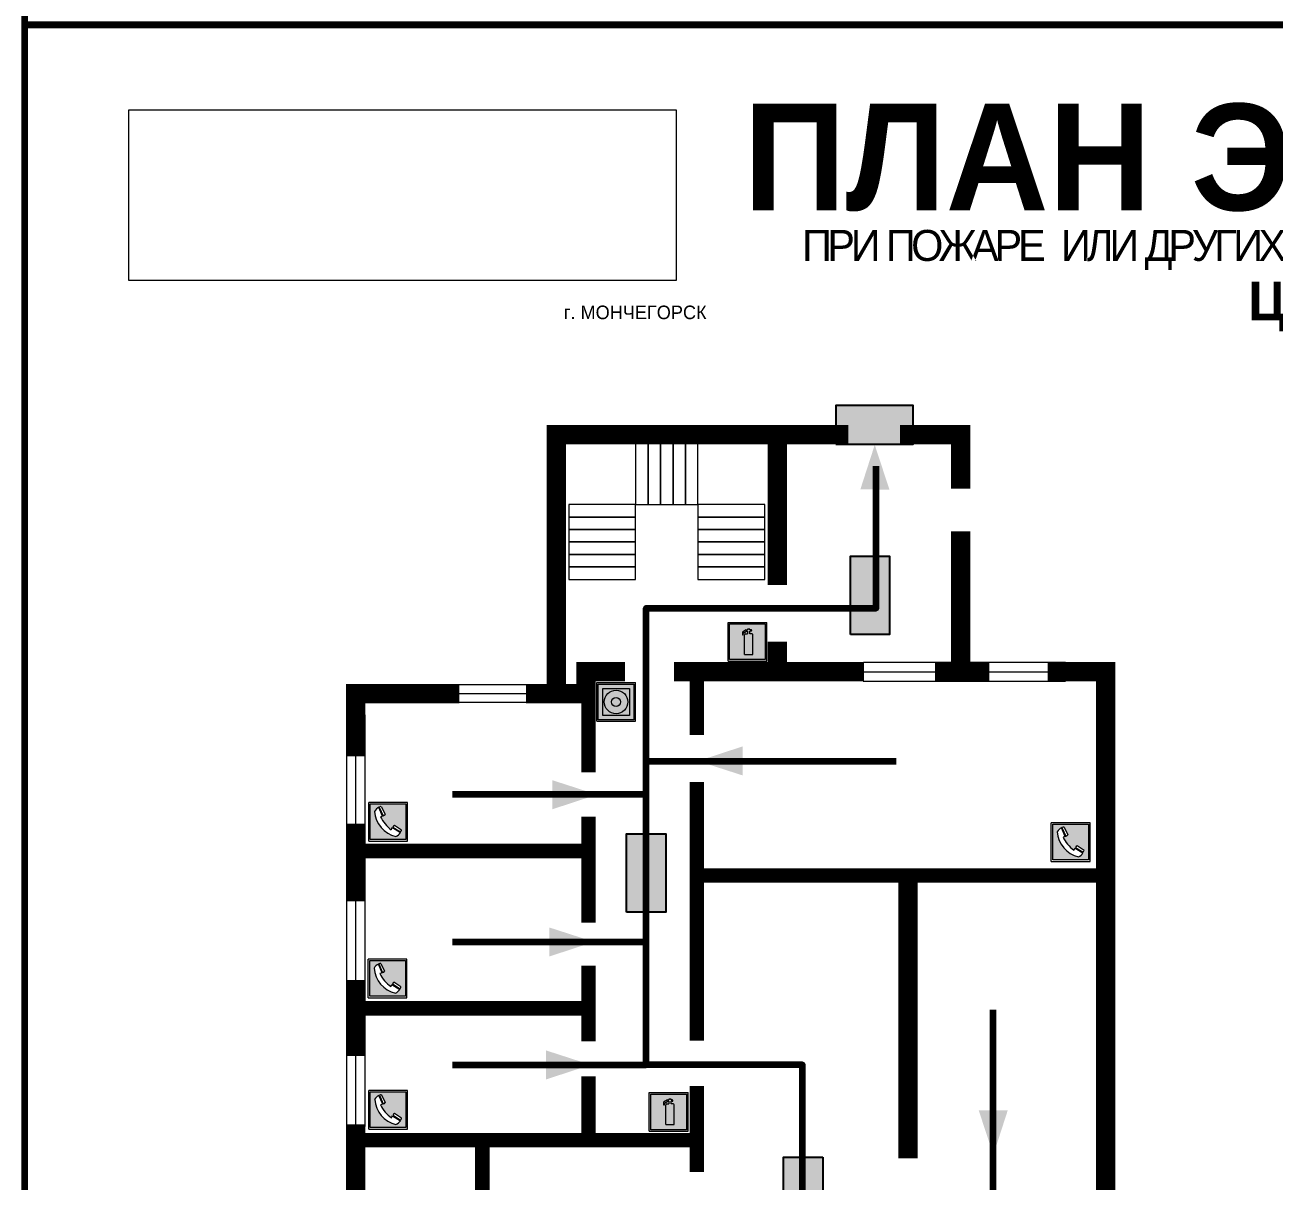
# Model space of a CAD drawing. Header units: millimetres. Extents: x 13810 to 67229, y 12374 to 21950.
# Drawn here: x 39712.7 to 39970.8, y 18848.1 to 19087 of the extents above; entities that cross this region are included whole.
import ezdxf

# ---------------------------------------------------------------- set-up
doc = ezdxf.new("R2010")
doc.units = ezdxf.units.MM
doc.layers.add('План_Штампы', color=7, linetype='Continuous')
doc.styles.add('обычный', font='arial.ttf')
picture_1 = doc.add_image_def('image1.jpg', size_in_pixel=(337, 105))

# ---------------------------------------------------------------- blocks, each defined once
blk = doc.blocks.new('A$C7B4425F7')
at = {"true_color": 0xffffff}
blk.add_hatch(color=7, dxfattribs=at).paths.add_polyline_path([(0, 0), (-16, 0), (-16, -8), (0, -8)])
h = blk.add_hatch(color=126)
h.paths.add_polyline_path([(-0.2, -0.2), (-15.8, -0.2), (-15.8, -7.8), (-0.2, -7.8)])
h.paths.add_polyline_path([(-11.76, -2.03), (-11.76, -3.66), (-11.17, -3.66, -0.568275), (-11.17, -6.18), (-12.58, -6.18), (-12.58, -2.03)], flags=16)
h.paths.add_polyline_path([(-13.33, -4.12, -0.495768), (-13.59, -6.18), (-15.03, -6.18), (-15.03, -2.03), (-13.59, -2.03, -0.487973)], flags=16)
h.paths.add_polyline_path([(-10.25, -2.03), (-9.48, -2.03), (-9.48, -6.18), (-10.25, -6.18)], flags=16)
h.paths.add_polyline_path([(-13.84, -3.69), (-14.24, -3.69), (-14.24, -3.03), (-13.9, -3.03, -0.692621)], flags=0)
h.paths.add_polyline_path([(-9.15, -2.03), (-8.4, -2.03), (-8.04, -3.07), (-7.68, -2.03), (-6.93, -2.03), (-7.64, -4.1), (-6.93, -6.18), (-7.68, -6.18), (-8.04, -5.14), (-8.4, -6.18), (-9.15, -6.18), (-8.44, -4.1)], flags=16)
h.paths.add_polyline_path([(-11.76, -4.46), (-11.42, -4.46, -0.692621), (-11.36, -5.12), (-11.76, -5.12)], flags=0)
h.paths.add_polyline_path([(-13.9, -5.2), (-14.24, -5.2), (-14.24, -4.55), (-13.84, -4.55, -0.708038)], flags=0)
edge = h.paths.add_edge_path(flags=16)
edge.add_ellipse((-5.51, -4.08), major_axis=(0, 2.05), ratio=0.586184, start_angle=0, end_angle=360)
edge = h.paths.add_edge_path(flags=0)
edge.add_ellipse((-5.51, -4.08), major_axis=(0, 1.14), ratio=0.454828, start_angle=0, end_angle=360)
h.paths.add_polyline_path([(-4.13, -4.96, 0.377264), (-3.48, -4.52, 0.0555), (-3.16, -2.03), (-1.66, -2.03), (-1.66, -4.96), (-0.96, -4.96), (-0.96, -7.01), (-1.75, -7.01), (-1.75, -6.18), (-3.3, -6.18), (-3.3, -7.02), (-4.13, -7.02)], flags=16)
h.paths.add_polyline_path([(-2.73, -2.91), (-2.28, -2.91), (-2.28, -4.96), (-3.05, -4.96, 0.079136)], flags=0)
at = {"color": 126}
blk.add_lwpolyline([(-16, -8), (0, -8), (0, 0), (-16, 0)], close=True, dxfattribs=at)
blk = doc.blocks.new('A$C32E8229D')
at = {"true_color": 0xffffff}
blk.add_hatch(color=7, dxfattribs=at).paths.add_polyline_path([(0, 0), (0, -8), (16, -8), (16, 0)])
h = blk.add_hatch(color=126)
h.paths.add_polyline_path([(0.2, -0.2), (15.8, -0.2), (15.8, -7.8), (0.2, -7.8)])
h.paths.add_polyline_path([(13.49, -2.05), (12.08, -2.05), (11.37, -2.63, 0.162397), (11.29, -2.84), (11.29, -3.63), (10.35, -3.63), (10.35, -4.05), (11.68, -4.05), (11.68, -3.48), (12.26, -4.28), (11.29, -5.1), (11.29, -6.78), (11.85, -6.78), (11.85, -5.44), (12.8, -4.64), (12.8, -5.94), (14.46, -5.94), (14.46, -5.39), (13.45, -5.39), (13.45, -3.97), (12.46, -2.59), (13.15, -2.59), (13.69, -3.34), (14.18, -3)], flags=16)
h.paths.add_polyline_path([(10.74, -1.82, 1), (11.8, -1.82, 1)], flags=16)
h.paths.add_polyline_path([(9.39, -3.59), (5.99, -3.59), (6.56, -3.03), (5.91, -3.03), (5.1, -3.83), (5.91, -4.64), (6.56, -4.64), (5.99, -4.09), (9.39, -4.09)], flags=16)
h.paths.add_polyline_path([(4.29, -1.08), (1.72, -1.08), (1.72, -6.6), (4.29, -6.6)], flags=16)
at = {"color": 126}
blk.add_lwpolyline([(16, -8), (0, -8), (0, 0), (16, 0)], close=True, dxfattribs=at)
blk = doc.blocks.new('A$C54414219')
at = {"true_color": 0xffffff}
h = blk.add_hatch(color=7, dxfattribs=at)
h.paths.add_polyline_path([(2.39, -9.45), (2.39, -18.3), (11.23, -18.3), (11.23, -9.45)], flags=0)
h.paths.add_polyline_path([(10.71, -13.87, -1), (2.92, -13.87, -1)], flags=0)
h.paths.add_polyline_path([(8.3, -13.87, -1), (5.33, -13.87, -1)], flags=0)
h.paths.add_polyline_path([(0.41, -7.47), (0.41, -20.27), (13.21, -20.27), (13.21, -7.47)])
h.paths.add_polyline_path([(0.92, -19.77), (12.71, -19.77), (12.71, -7.98), (0.92, -7.98)], flags=16)
h.paths.add_polyline_path([(11.23, -9.45), (11.23, -18.3), (2.39, -18.3), (2.39, -9.45)], flags=0)
at = {"lineweight": 5}
h = blk.add_hatch(color=242, dxfattribs=at)
h.paths.add_polyline_path([(12.71, -7.98), (0.92, -7.98), (0.92, -19.77), (12.71, -19.77)])
h.paths.add_polyline_path([(11.23, -18.3), (2.39, -18.3), (2.39, -9.45), (11.23, -9.45)], flags=16)
h.paths.add_polyline_path([(10.71, -13.87, -1), (2.92, -13.87, -1)], flags=0)
h.paths.add_polyline_path([(8.3, -13.87, -1), (5.33, -13.87, -1)], flags=0)
at = {"true_color": 0xffffff}
h = blk.add_hatch(color=7, dxfattribs=at)
h.paths.add_polyline_path([(2.39, -9.45), (2.39, -18.3), (11.23, -18.3), (11.23, -9.45)])
h.paths.add_polyline_path([(10.71, -13.87, -1), (2.92, -13.87, -1)], flags=16)
h.paths.add_polyline_path([(8.3, -13.87, -1), (5.33, -13.87, -1)], flags=0)
at = {"lineweight": 5}
h = blk.add_hatch(color=242, dxfattribs=at)
h.paths.add_polyline_path([(2.92, -13.87, 1), (10.71, -13.87, 1)])
h.paths.add_polyline_path([(8.3, -13.87, -1), (5.33, -13.87, -1)], flags=16)
at = {"color": 242, "lineweight": 5}
for p, q in [((0.41, -20.27), (0.41, -7.47)), ((0.41, -7.47), (13.21, -7.47)), ((0.41, -7.47), (13.21, -7.47)), ((13.21, -20.27), (13.21, -7.47)), ((0.41, -20.27), (13.21, -20.27))]:
    blk.add_line(p, q, dxfattribs=at)
for points in [[(0.92, -7.98), (12.71, -7.98), (12.71, -19.77), (0.92, -19.77)], [(2.39, -9.45), (11.23, -9.45), (11.23, -18.3), (2.39, -18.3)]]:
    blk.add_lwpolyline(points, close=True, dxfattribs=at)
for radius in [3.89, 1.49]:
    blk.add_circle((6.81, -13.87), radius, dxfattribs=at)
blk = doc.blocks.new('A$C3AD82952')
at = {"true_color": 0xf5f5ff}
h = blk.add_hatch(color=7, dxfattribs=at)
h.dxf.hatch_style = 1
h.paths.add_polyline_path([(8.21, 8.73, 0.414214), (7.89, 9.05), (7.22, 9.05), (7.22, 9.92), (7.59, 9.92, 1), (7.57, 10.36), (7.22, 10.36), (7.22, 10.6), (6.43, 10.6), (6.43, 10.36), (6.01, 10.36), (4.74, 9.59), (4.74, 8.69), (4.98, 8.73), (4.98, 9.26), (6.12, 9.91), (6.43, 9.91), (6.43, 9.05), (5.76, 9.05, 0.414214), (5.44, 8.73), (5.44, 2.2), (8.21, 2.2)], flags=0)
h.paths.add_polyline_path([(12.8, 12.8), (0, 12.8), (0, 0), (12.8, 0)])
h.paths.add_polyline_path([(0.51, 12.29), (12.29, 12.29), (12.29, 0.51), (0.51, 0.51)], flags=16)
h.paths.add_polyline_path([(4.74, 9.59), (6.01, 10.36), (6.43, 10.36), (6.43, 10.6), (7.22, 10.6), (7.22, 10.36), (7.59, 10.36, -0.94586), (7.59, 9.92), (7.22, 9.92), (7.22, 9.05), (7.89, 9.05, -0.414214), (8.21, 8.73), (8.21, 2.2), (5.44, 2.2), (5.44, 8.73, -0.414214), (5.76, 9.05), (6.43, 9.05), (6.43, 9.91), (6.12, 9.91), (4.98, 9.26), (4.98, 8.73), (4.74, 8.69)], flags=0)
h = blk.add_hatch(color=242)
h.dxf.hatch_style = 1
h.paths.add_polyline_path([(12.29, 12.29), (0.51, 12.29), (0.51, 0.51), (12.29, 0.51)])
h.paths.add_polyline_path([(4.74, 8.69), (4.74, 9.59), (6.01, 10.36), (6.43, 10.36), (6.43, 10.6), (7.22, 10.6), (7.22, 10.36), (7.59, 10.36, -0.94586), (7.59, 9.92), (7.22, 9.92), (7.22, 9.05), (7.89, 9.05, -0.414214), (8.21, 8.73), (8.21, 2.2), (5.44, 2.2), (5.44, 8.73, -0.414214), (5.76, 9.05), (6.43, 9.05), (6.43, 9.91), (6.12, 9.91), (4.98, 9.26), (4.98, 8.73)], flags=16)
h = blk.add_hatch(color=7, dxfattribs=at)
h.dxf.hatch_style = 1
h.paths.add_polyline_path([(8.21, 8.73, 0.414214), (7.89, 9.05), (7.22, 9.05), (7.22, 9.92), (7.59, 9.92, 1), (7.57, 10.36), (7.22, 10.36), (7.22, 10.6), (6.43, 10.6), (6.43, 10.36), (6.01, 10.36), (4.74, 9.59), (4.74, 8.69), (4.98, 8.73), (4.98, 9.26), (6.12, 9.91), (6.43, 9.91), (6.43, 9.05), (5.76, 9.05, 0.414214), (5.44, 8.73), (5.44, 2.2), (8.21, 2.2)])
at = {"color": 242, "lineweight": 5}
for p, q in [((0, 0), (0, 12.8)), ((0, 12.8), (12.8, 12.8)), ((12.8, 0), (12.8, 12.8)), ((6.01, 10.36), (4.74, 9.59)), ((4.74, 9.59), (4.74, 8.69)), ((4.74, 8.69), (4.98, 8.73)), ((4.98, 9.26), (6.12, 9.91)), ((4.98, 8.73), (4.98, 9.26)), ((5.44, 2.2), (5.44, 8.73)), ((5.76, 9.05), (6.43, 9.05)), ((6.01, 10.36), (6.43, 10.36)), ((6.12, 9.91), (6.43, 9.91)), ((7.22, 10.6), (6.43, 10.6)), ((6.43, 10.6), (6.43, 10.36)), ((6.43, 9.91), (6.43, 9.05)), ((7.22, 10.36), (7.22, 10.6)), ((7.59, 10.36), (7.22, 10.36)), ((7.22, 9.05), (7.22, 9.92)), ((7.59, 9.92), (7.22, 9.92)), ((7.89, 9.05), (7.22, 9.05)), ((8.21, 2.2), (8.21, 8.73)), ((0, 0), (12.8, 0)), ((5.44, 2.2), (8.21, 2.2))]:
    blk.add_line(p, q, dxfattribs=at)
blk.add_lwpolyline([(0.51, 12.29), (12.29, 12.29), (12.29, 0.51), (0.51, 0.51)], close=True, dxfattribs=at)
for centre, radius, start, end in [((5.76, 8.73), 0.32, 90, 180), ((7.58, 10.14), 0.223, 273.1875, 86.8125), ((7.89, 8.73), 0.32, 0, 90)]:
    blk.add_arc(centre, radius, start, end, dxfattribs=at)
blk = doc.blocks.new('A$C456E1F9C')
at = {"lineweight": 5}
h = blk.add_hatch(color=242, dxfattribs=at)
h.paths.add_polyline_path([(0.51, -1.47), (0.51, -13.26), (12.29, -13.26), (12.29, -1.47)])
h.paths.add_polyline_path([(5.42, -4.95, -0.254479), (4.78, -5.4), (3.52, -2.53, -0.209735), (4.23, -2.4)], flags=16)
h.paths.add_polyline_path([(8.53, -8.6), (10.87, -10.17), (10.54, -10.76), (8.03, -9.13, -0.192251)], flags=16)
h.paths.add_polyline_path([(4.61, -5.49, 0.005518), (3.87, -5.72, 0.128647), (7.49, -10.01, 0.00809), (7.83, -9.33), (10.47, -10.97, -0.16736), (8.99, -12.25, -0.327862), (1.95, -3.95, -0.166952), (3.36, -2.62)], flags=16)
at = {"color": 242, "lineweight": 5}
for p, q in [((0, -13.77), (0, -0.97)), ((12.8, -0.97), (0, -0.97)), ((4.61, -5.49), (3.36, -2.62)), ((3.52, -2.53), (4.78, -5.4)), ((4.23, -2.4), (5.42, -4.95)), ((12.8, -13.77), (12.8, -0.97)), ((7.83, -9.33), (10.47, -10.97)), ((8.03, -9.13), (10.54, -10.76)), ((10.81, -10.12), (8.53, -8.6)), ((10.54, -10.76), (10.8, -10.3)), ((10.8, -10.3), (10.81, -10.12)), ((0, -13.77), (12.8, -13.77))]:
    blk.add_line(p, q, dxfattribs=at)
blk.add_lwpolyline([(0.51, -1.47), (12.29, -1.47), (12.29, -13.26), (0.51, -13.26)], close=True, dxfattribs=at)
for centre, radius, start, end in [((4.59, -5.34), 2.99, 114.2845, 152.1974), ((11.12, -3.31), 9.19, 183.9915, 256.6009), ((4.02, -3.27), 0.891, 76.3284, 123.7092), ((14.98, -39.1), 35.17, 107.1487, 108.4135), ((13.86, -0.94), 11.08, 205.5536, 234.8762), ((4.68, -4.59), 0.824, 276.9621, 334.0723), ((-13.31, 0.8), 23.44, 332.5487, 334.4027), ((8.94, -9.5), 0.989, 114.4092, 157.9388), ((7.87, -9.46), 3, 291.9291, 329.9329)]:
    blk.add_arc(centre, radius, start, end, dxfattribs=at)

msp = doc.modelspace()

# ---------------------------------------------------------------- linework, layer by layer
at = {"color": 2, "lineweight": 100}
for points in [[(39712.67, 19481.99), (40312.67, 19481.99), (40312.67, 19086.99), (39712.67, 19086.99)], [(39712.67, 19086.99), (40312.67, 19086.99), (40312.67, 18691.99), (39712.67, 18691.99)]]:
    msp.add_lwpolyline(points, close=True, dxfattribs=at)
at = {"lineweight": 0}
for points, const_width in [([(39822.5, 18948.83), (39822.5, 19002.34), (39882.79, 19002.34)], 4), ([(39868.14, 18971.23), (39868.14, 19002.34)], 4), ([(39893.48, 19002.34), (39906.06, 19002.34), (39906.06, 18991.17)], 4), ([(39906.06, 18982.37), (39906.06, 18953.34)], 4), ([(39868.14, 18953.34), (39868.14, 18959.58)], 4), ([(39816.19, 18948.83), (39828.64, 18948.83), (39828.64, 18953.34), (39836.64, 18953.34)], 4), ([(39846.8, 18953.34), (39886.06, 18953.34)], 4), ([(39900.7, 18953.34), (39911.93, 18953.34)], 4), ([(39924.01, 18953.34), (39935.98, 18953.34), (39935.98, 18822.95)], 4), ([(39802.44, 18948.83), (39781.02, 18948.83), (39781.02, 18935.86)], 4), ([(39781.02, 18921.91), (39781.02, 18905.9)], 4), ([(39895.15, 18852.8), (39895.15, 18911.58)], 4), ([(39781.02, 18889.66), (39781.02, 18873.92)], 4), ([(39781.02, 18859.83), (39781.02, 18751.65), (39793.1, 18751.65)], 4), ([(39781.02, 18856.52), (39851.52, 18856.52), (39851.52, 18851.81)], 3), ([(39807.19, 18856.52), (39807.19, 18806.41), (39799.29, 18806.41)], 3)]:
    msp.add_lwpolyline(points, dxfattribs=dict(at, const_width=const_width))
for points in [[(39838.86, 19001.71), (39838.86, 18987.89), (39841.44, 18987.89), (39841.44, 19001.71)], [(39841.44, 19001.71), (39841.44, 18987.89), (39844.01, 18987.89), (39844.01, 19001.71)], [(39844.01, 19001.71), (39844.01, 18987.89), (39846.59, 18987.89), (39846.59, 19001.71)], [(39846.59, 19001.71), (39846.59, 18987.89), (39849.16, 18987.89), (39849.16, 19001.71)], [(39849.16, 19001.71), (39849.16, 18987.89), (39851.74, 18987.89), (39851.74, 19001.71)], [(39849.16, 19001.71), (39849.16, 18987.89), (39851.74, 18987.89), (39851.74, 19001.71)], [(39825.04, 18985.31), (39838.86, 18985.31), (39838.86, 18987.89), (39825.04, 18987.89)], [(39851.74, 18985.31), (39865.56, 18985.31), (39865.56, 18987.89), (39851.74, 18987.89)], [(39825.04, 18982.73), (39838.86, 18982.73), (39838.86, 18985.31), (39825.04, 18985.31)], [(39825.04, 18982.73), (39838.86, 18982.73), (39838.86, 18985.31), (39825.04, 18985.31)], [(39851.74, 18982.73), (39865.56, 18982.73), (39865.56, 18985.31), (39851.74, 18985.31)], [(39851.74, 18982.73), (39865.56, 18982.73), (39865.56, 18985.31), (39851.74, 18985.31)], [(39825.04, 18980.16), (39838.86, 18980.16), (39838.86, 18982.73), (39825.04, 18982.73)], [(39851.74, 18980.16), (39865.56, 18980.16), (39865.56, 18982.73), (39851.74, 18982.73)], [(39825.04, 18977.58), (39838.86, 18977.58), (39838.86, 18980.16), (39825.04, 18980.16)], [(39851.74, 18977.58), (39865.56, 18977.58), (39865.56, 18980.16), (39851.74, 18980.16)], [(39825.04, 18975.01), (39838.86, 18975.01), (39838.86, 18977.58), (39825.04, 18977.58)], [(39851.74, 18975.01), (39865.56, 18975.01), (39865.56, 18977.58), (39851.74, 18977.58)], [(39825.04, 18972.43), (39838.86, 18972.43), (39838.86, 18975.01), (39825.04, 18975.01)], [(39851.74, 18972.43), (39865.56, 18972.43), (39865.56, 18975.01), (39851.74, 18975.01)]]:
    msp.add_lwpolyline(points, close=True, dxfattribs=at)
at = {"color": 126, "lineweight": 100, "true_color": 0x008754}
for points in [[(39801.02, 18872.11), (39841.07, 18872.11), (39841.07, 18966.5), (39888.55, 18966.5), (39888.55, 18995.79)], [(39841.07, 18934.88), (39892.73, 18934.88)], [(39841.07, 18927.94), (39801.02, 18927.94)], [(39801.02, 18897.53), (39841.07, 18897.53)], [(39873.37, 18844.94), (39912.76, 18844.94), (39912.76, 18883.45)], [(39873.37, 18760.2), (39873.37, 18872.11), (39841.07, 18872.11)]]:
    msp.add_lwpolyline(points, dxfattribs=at)
at = {"lineweight": 0, "const_width": 3, "elevation": 3}
for points in [[(39829.12, 18932.58), (39829.12, 18955.34)], [(39851.52, 18953.34), (39851.52, 18940.28)], [(39851.52, 18930.57), (39851.52, 18877.1)], [(39829.12, 18901.48), (39829.12, 18923.36)], [(39829.12, 18916.3), (39781.94, 18916.3)], [(39851.52, 18911.24), (39934.83, 18911.24)], [(39829.12, 18876.97), (39829.12, 18892.6)], [(39829.12, 18883.78), (39782.44, 18883.78)], [(39829.12, 18857.47), (39829.12, 18869.74)], [(39851.52, 18867.74), (39851.52, 18849.93)]]:
    msp.add_lwpolyline(points, dxfattribs=at)
at = {"lineweight": 0}
for points in [[(39885.93, 18955.3), (39927.7, 18955.3)], [(39885.9, 18951.41), (39927.67, 18951.41)], [(39886.06, 18953.34), (39927.83, 18953.34)], [(39802.42, 18950.7), (39820.82, 18950.7)], [(39802.44, 18948.83), (39820.84, 18948.83)], [(39802.03, 18947.02), (39820.44, 18947.02)], [(39779.17, 18859.33), (39779.17, 18944.45)], [(39781.02, 18859.83), (39781.02, 18944.95)], [(39782.94, 18859.33), (39782.94, 18944.45)]]:
    msp.add_lwpolyline(points, dxfattribs=at)
at = {"layer": 'План_Штампы', "color": 126, "true_color": 0x008754}
for points in [[(39891.31, 18990.99), (39885.3, 18991), (39888.28, 19000.22)], [(39860.99, 18937.91), (39860.98, 18931.91), (39851.76, 18934.88)], [(39821.65, 18924.91), (39821.66, 18930.92), (39830.88, 18927.94)], [(39821, 18894.48), (39821.02, 18900.49), (39830.24, 18897.51)], [(39820.33, 18869.07), (39820.35, 18875.08), (39829.57, 18872.1)], [(39909.76, 18862.72), (39915.77, 18862.71), (39912.79, 18853.49)]]:
    msp.add_solid(points, dxfattribs=at)

# ---------------------------------------------------------------- block references
at = {"xscale": 0.625, "yscale": 0.625, "zscale": 0.625}
for name, p in [('A$C3AD82952', (39857.98, 18955.53)), ('A$C54414219', (39830.57, 18955.76)), ('A$C456E1F9C', (39783.7, 18926.95)), ('A$C456E1F9C', (39924.77, 18922.74)), ('A$C456E1F9C', (39783.6, 18894.55)), ('A$C456E1F9C', (39783.72, 18867.41)), ('A$C3AD82952', (39841.69, 18858.37))]:
    msp.add_blockref(name, p, dxfattribs=at)
at = {"layer": 'План_Штампы'}
msp.add_blockref('A$C7B4425F7', (39896.21, 19008.34), dxfattribs=at)
at = {"layer": 'План_Штампы', "color": 126, "true_color": 0x008754, "xscale": 1.012510887696, "yscale": 1.012510887696, "zscale": 1.012510887696}
for p, rotation in [((39891.35, 18977.21), 269.9978653237144), ((39845.1, 18919.82), 269.9978653237144), ((39869.43, 18836.82), 89.99786532371444)]:
    msp.add_blockref('A$C32E8229D', p, dxfattribs=dict(at, rotation=rotation))

# ---------------------------------------------------------------- texts
at = {"lineweight": 0, "style": 'обычный'}
for s, insert, char_height, width, attachment_point in [('{\\fProxima Nova Rg|b1|i0|c204|p2;ПЛАН ЭВАКУАЦИИ}', (39861.17, 19070.7), 22, 493.8901, 1), ('\\pi-8.4,l8.4,t8.4;{\\fProxima Nova Rg|b0|i0|c204|p2;г. МОНЧЕГОРСК\\H1.1997x; }', (39838.78, 19027.58), 2.8, 126.6484, 5)]:
    msp.add_mtext(s, dxfattribs=dict(at, insert=insert, char_height=char_height, width=width, attachment_point=attachment_point))
at = {"color": 0, "lineweight": 0, "insert": (40010.72, 19044.81), "char_height": 8, "width": 449.2158, "attachment_point": 5, "style": 'обычный'}
msp.add_mtext('{\\fArial Black|b1|i0|c204|p34;\\H2x;\\T0.85;  \\fArial Narrow|b0|i0|c204|p34;\\H0.8x;\\W0.9;\\P\\fProxima Nova Rg|b0|i0|c204|p2;\\H0.5x;\\W1;\\C256;ПРИ ПОЖАРЕ  ИЛИ ДРУГИХ ЧРЕЗВЫЧАЙНЫХ СИТУАЦИЯХ  ИЗ ПОМЕЩЕНИЙ \\fProxima Nova Rg|b1|i0|c204|p2;\\H1.25x;\\PЦМТО:  АБК 1 ЭТАЖ }', dxfattribs=at)

# ---------------------------------------------------------------- pictures from other files: only their frames are drawn
at = {"color": 7, "lineweight": 0, "true_color": 0xf5f5ff}
image = msp.add_image(picture_1, insert=(39734.16, 19034.22), size_in_units=(113.11, 35.24), dxfattribs=at)
image.dxf.flags = 7

doc.saveas('drawing.dxf')
